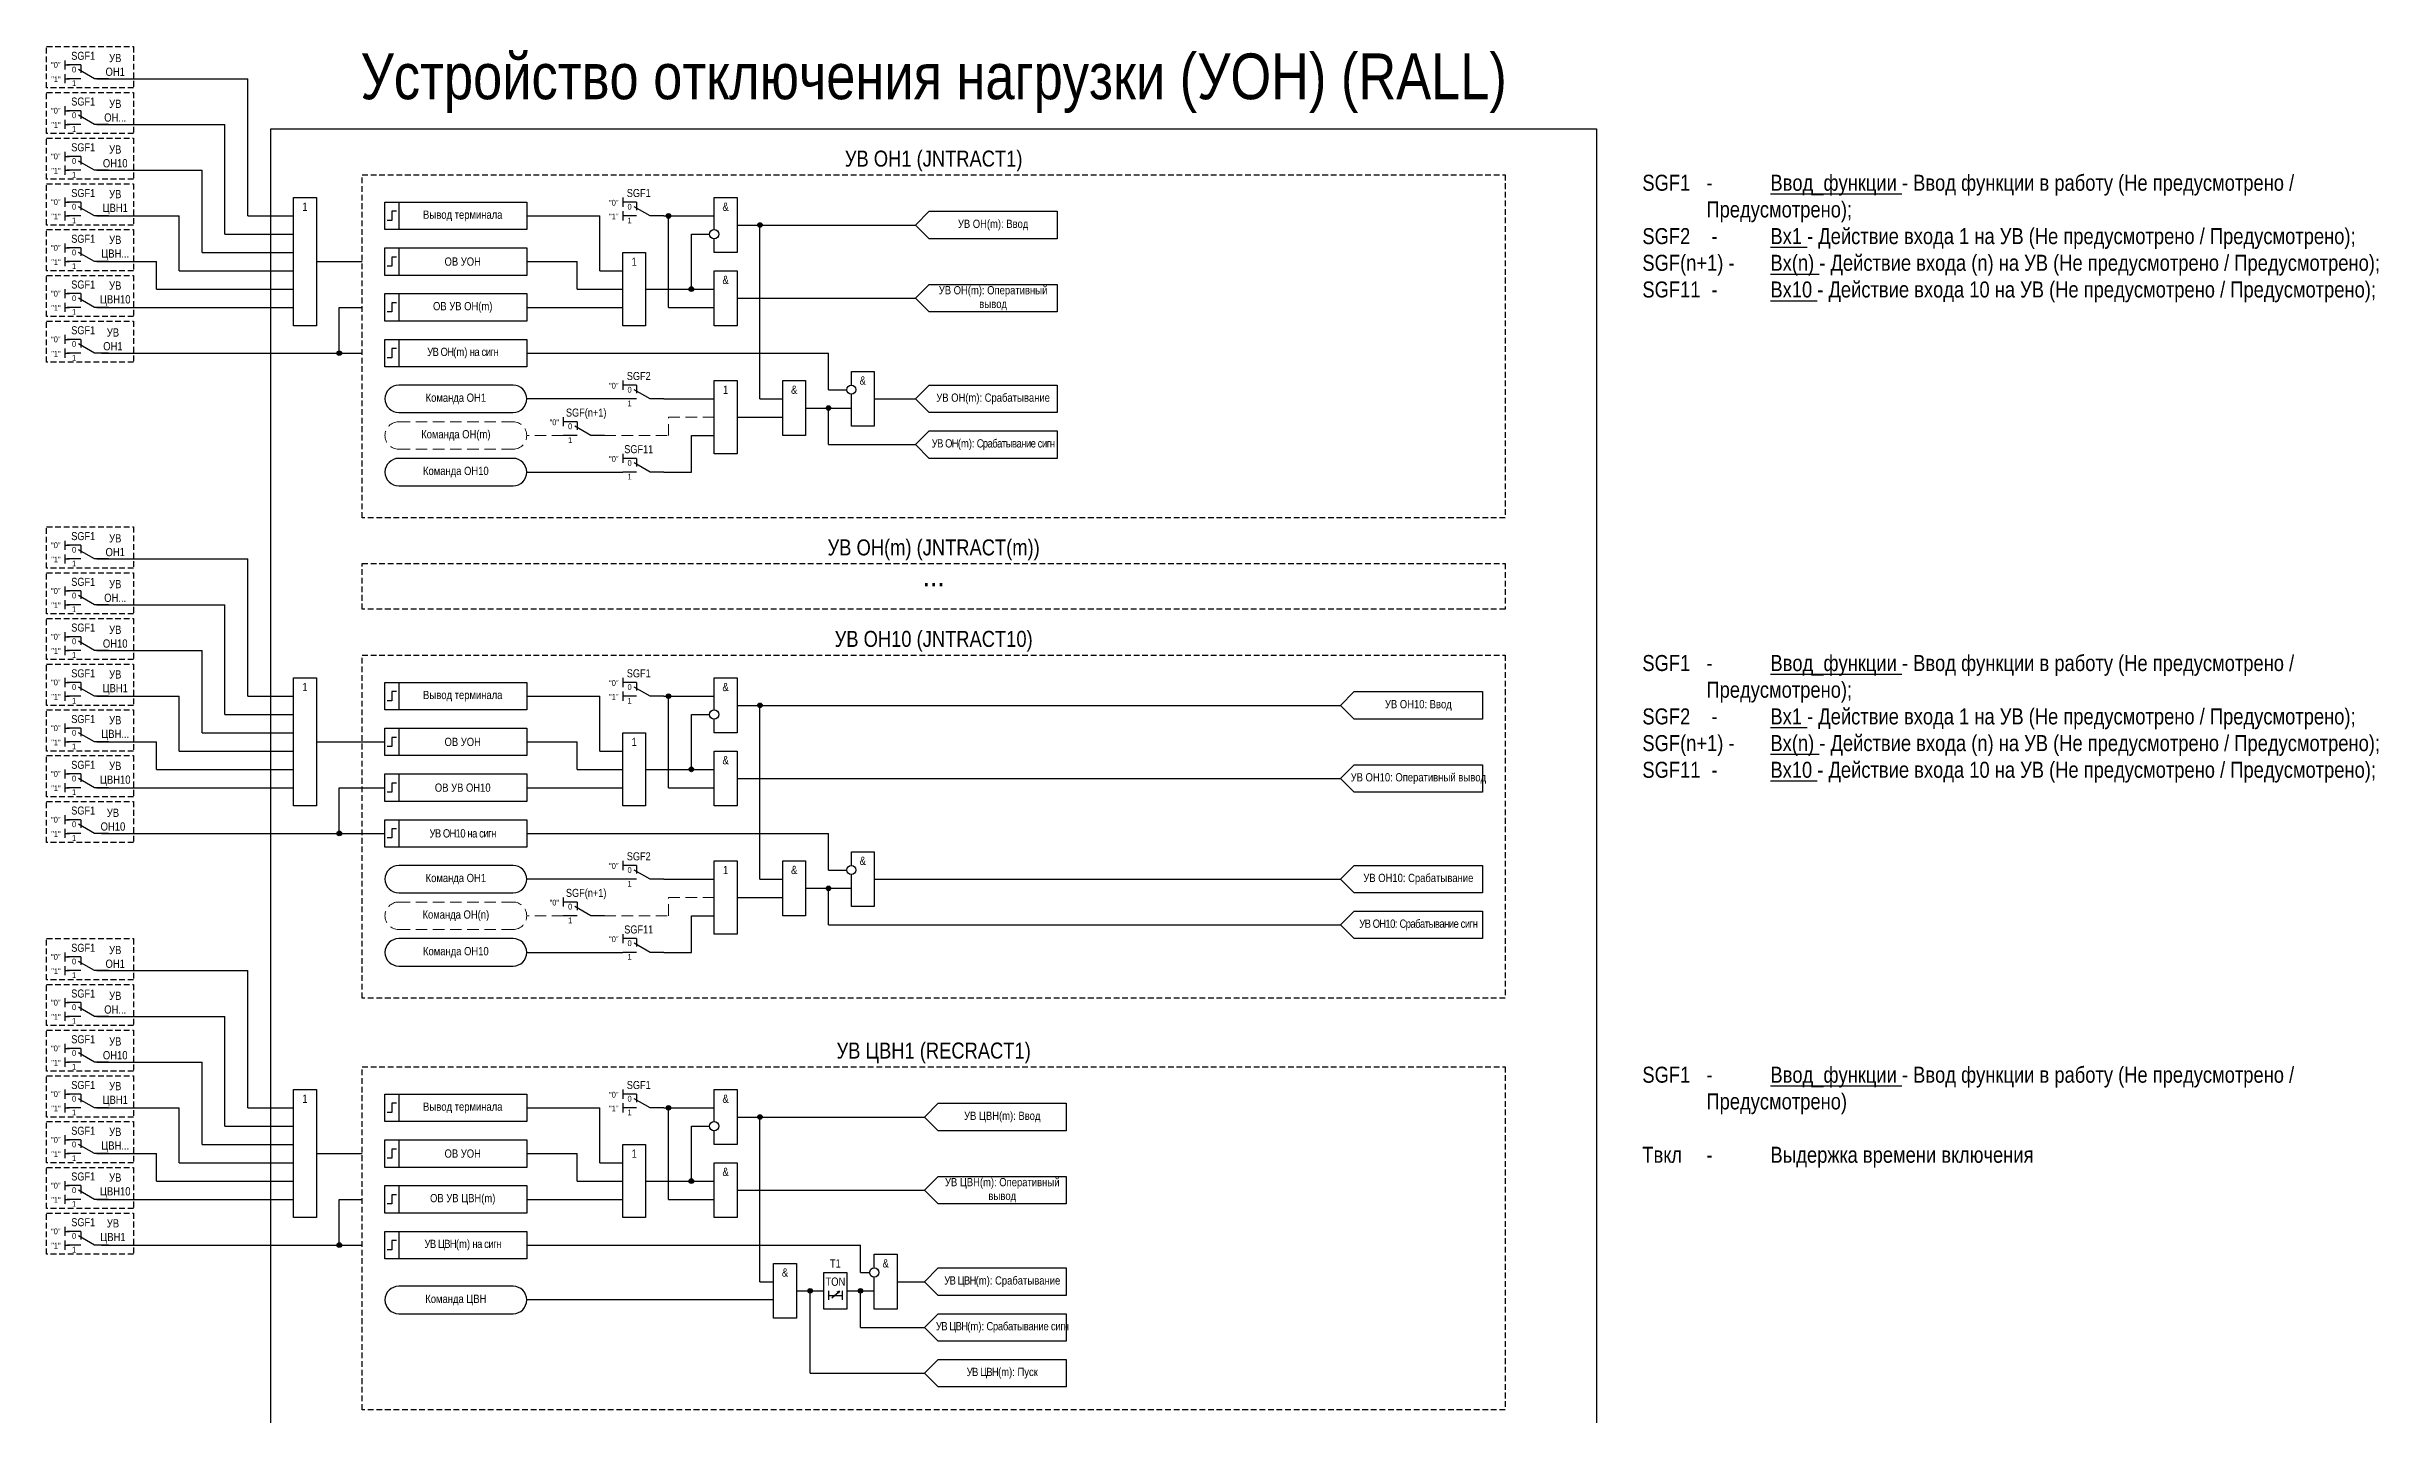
# Model space of a CAD drawing. Header units: millimetres. Extents: x -49 to 461, y 0 to 568.
# Drawn here: x -49 to 461, y 269 to 568 of the extents above; entities that cross this region are included whole.
import ezdxf
from ezdxf.enums import TextEntityAlignment as Align

# ---------------------------------------------------------------- set-up
doc = ezdxf.new("R2010")
doc.units = ezdxf.units.MM
doc.linetypes.add('штриховая2', pattern=[0.375, 0.25, -0.125])
doc.layers.add('Основная', color=7, linetype='Continuous')
doc.layers.add('Штриховая', color=7, linetype='штриховая2', lineweight=20)
doc.styles.add('2.5_Gost_RD', font='ARIALN.TTF', dxfattribs={"height": 2.5})
doc.styles.add('3.5_Gost_RD', font='ARIALN.TTF', dxfattribs={"height": 3.5})
doc.styles.add('Вывод', font='ARIALN.TTF', dxfattribs={"height": 2.5})
doc.styles.add('Компонент', font='ARIALN.TTF', dxfattribs={"height": 3.5})

# ---------------------------------------------------------------- blocks, each defined once
blk = doc.blocks.new('*U28')
at = {"layer": 'Основная', "color": 0}
blk.add_line((0, 0), (7, 4), dxfattribs=at)
at = {"layer": 'Основная', "ltscale": 0.35}
blk.add_line((6, 6), (6, 2.5), dxfattribs=at)
blk = doc.blocks.new('*U38')
at = {"layer": 'Основная', "color": 0}
for p, q in [((-3, 6), (-9, 6)), ((-3, 0), (-9, 0)), ((9, 0), (3, 0))]:
    blk.add_line(p, q, dxfattribs=at)
at = {"layer": 'Основная', "ltscale": 0.25, "xscale": -1}
blk.add_blockref('*U28', (3, 0), dxfattribs=at)
at = {"layer": 'Основная'}
for tag, height, style, p in [('ОУ', 3.5, 'Компонент', (-2, 10)), ('В1', 2.5, 'Вывод', (-13, 6)), ('В2', 2.5, 'Вывод', (-6, 4)), ('В3', 2.5, 'Вывод', (-6, -2))]:
    blk.add_attdef(tag, text='', height=height, dxfattribs=dict(at, style=style)).set_placement(p, align=Align.MIDDLE_CENTER)
blk = doc.blocks.new('Точка')
at = {"ltscale": 100}
h = blk.add_hatch(color=256, dxfattribs=at)
h.dxf.hatch_style = 1
edge = h.paths.add_edge_path()
edge.add_arc((0, 0), 0.5, 0, 360)
blk.add_circle((0, 0), 0.5, dxfattribs=at)
blk = doc.blocks.new('*U39')
at = {"layer": 'Основная', "color": 0}
for p, q in [((-3, 6), (-9, 6)), ((-3, 0), (-9, 0)), ((9, 0), (3, 0))]:
    blk.add_line(p, q, dxfattribs=at)
at = {"layer": 'Основная', "ltscale": 0.25, "xscale": -1}
blk.add_blockref('*U28', (3, 0), dxfattribs=at)
at = {"layer": 'Основная'}
for tag, height, style, p in [('ОУ', 3.5, 'Компонент', (1, 10)), ('В1', 2.5, 'Вывод', (-13, 6)), ('В2', 2.5, 'Вывод', (-6, 4)), ('В3', 2.5, 'Вывод', (-6, -2))]:
    blk.add_attdef(tag, text='', height=height, dxfattribs=dict(at, style=style)).set_placement(p, align=Align.MIDDLE_CENTER)
blk = doc.blocks.new('*U29')
at = {"layer": 'Основная', "color": 0}
for p, q in [((-3, 6), (-9, 6)), ((-3, 0), (-9, 0)), ((9, 0), (3, 0))]:
    blk.add_line(p, q, dxfattribs=at)
at = {"layer": 'Основная', "ltscale": 0.25, "xscale": -1}
blk.add_blockref('*U28', (3, 0), dxfattribs=at)
at = {"layer": 'Основная'}
for tag, height, style, p in [('ОУ', 3.5, 'Компонент', (-2, 10)), ('В1', 2.5, 'Вывод', (-14, 6)), ('В2', 2.5, 'Вывод', (-6, 4)), ('В3', 2.5, 'Вывод', (-6, -2))]:
    blk.add_attdef(tag, text='', height=height, dxfattribs=dict(at, style=style)).set_placement(p, align=Align.MIDDLE_CENTER)

msp = doc.modelspace()

# ---------------------------------------------------------------- linework, layer by layer
at = {"color": 6, "ltscale": 100}
for p, q in [((-45, 565), (-45, 563)), ((-45, 564), (-44, 564)), ((-45, 562), (-45, 560)), ((-45, 561), (-44, 561)), ((-5, 531), (-5, 561)), ((-45, 555), (-45, 553)), ((-45, 554), (-44, 554)), ((-45, 552), (-45, 550)), ((-45, 551), (-44, 551)), ((-10, 527), (-10, 551)), ((-45, 545), (-45, 543)), ((-45, 544), (-44, 544)), ((-45, 542), (-45, 540)), ((-45, 541), (-44, 541)), ((-15, 523), (-15, 541)), ((-45, 535), (-45, 533)), ((-45, 534), (-44, 534)), ((-45, 532), (-45, 530)), ((-45, 531), (-44, 531)), ((-20, 519), (-20, 531)), ((-45, 525), (-45, 523)), ((-45, 524), (-44, 524)), ((-45, 522), (-45, 520)), ((-45, 521), (-44, 521)), ((-25, 515), (-25, 521)), ((-45, 515), (-45, 513)), ((-45, 514), (-44, 514)), ((-45, 512), (-45, 510)), ((-45, 511), (-44, 511)), ((15, 511), (15, 511)), ((15, 501), (15, 511)), ((-45, 505), (-45, 503)), ((-45, 504), (-44, 504)), ((-45, 502), (-45, 500)), ((-45, 501), (-44, 501)), ((-45, 460), (-45, 458)), ((-45, 459), (-44, 459)), ((-45, 457), (-45, 455)), ((-45, 456), (-44, 456)), ((-5, 426), (-5, 456)), ((-45, 450), (-45, 448)), ((-45, 449), (-44, 449)), ((-45, 447), (-45, 445)), ((-45, 446), (-44, 446)), ((-10, 422), (-10, 446)), ((-45, 440), (-45, 438)), ((-45, 439), (-44, 439)), ((-45, 437), (-45, 435)), ((-45, 436), (-44, 436)), ((-15, 418), (-15, 436)), ((-45, 430), (-45, 428)), ((-45, 429), (-44, 429)), ((-45, 427), (-45, 425)), ((-45, 426), (-44, 426)), ((-20, 414), (-20, 426)), ((-45, 420), (-45, 418)), ((-45, 419), (-44, 419)), ((-45, 417), (-45, 415)), ((-45, 416), (-44, 416)), ((-25, 410), (-25, 416)), ((-45, 410), (-45, 408)), ((-45, 409), (-44, 409)), ((-45, 407), (-45, 405)), ((-45, 406), (-44, 406)), ((15, 406), (15, 406)), ((15, 396), (15, 406)), ((-45, 400), (-45, 398)), ((-45, 399), (-44, 399)), ((-45, 397), (-45, 395)), ((-45, 396), (-44, 396)), ((-45, 370), (-45, 368)), ((-45, 369), (-44, 369)), ((-45, 367), (-45, 365)), ((-45, 366), (-44, 366)), ((-5, 336), (-5, 366)), ((-45, 360), (-45, 358)), ((-45, 359), (-44, 359)), ((-45, 357), (-45, 355)), ((-45, 356), (-44, 356)), ((-10, 332), (-10, 356)), ((-45, 350), (-45, 348)), ((-45, 349), (-44, 349)), ((-45, 347), (-45, 345)), ((-45, 346), (-44, 346)), ((-15, 328), (-15, 346)), ((-45, 340), (-45, 338)), ((-45, 339), (-44, 339)), ((-45, 337), (-45, 335)), ((-45, 336), (-44, 336)), ((-20, 324), (-20, 336)), ((-45, 330), (-45, 328)), ((-45, 329), (-44, 329)), ((-45, 327), (-45, 325)), ((-45, 326), (-44, 326)), ((-25, 320), (-25, 326)), ((-45, 320), (-45, 318)), ((-45, 319), (-44, 319)), ((-45, 317), (-45, 315)), ((-45, 316), (-44, 316)), ((15, 316), (15, 316)), ((15, 306), (15, 316)), ((-45, 310), (-45, 308)), ((-45, 309), (-44, 309)), ((-45, 307), (-45, 305)), ((-45, 306), (-44, 306))]:
    msp.add_line(p, q, dxfattribs=at)
at = {"ltscale": 100}
for p, q in [((77, 491), (56, 491)), ((92, 475), (92, 483)), ((86, 475), (92, 475)), ((77, 386), (56, 386)), ((92, 370), (92, 378)), ((86, 370), (92, 370)), ((122.7, 294.46), (124.37, 295.95)), ((124.37, 295.95), (123.85, 295.73)), ((124.37, 295.95), (124.11, 295.48)), ((110, 294), (56, 294))]:
    msp.add_line(p, q, dxfattribs=at)
at = {"color": 6, "linetype": 'штриховая2', "ltscale": 5}
for points in [[(-49, 568), (-30, 568), (-30, 559), (-49, 559)], [(-49, 558), (-30, 558), (-30, 549), (-49, 549)], [(-49, 548), (-30, 548), (-30, 539), (-49, 539)], [(-49, 538), (-30, 538), (-30, 529), (-49, 529)], [(-49, 528), (-30, 528), (-30, 519), (-49, 519)], [(-49, 518), (-30, 518), (-30, 509), (-49, 509)], [(-49, 508), (-30, 508), (-30, 499), (-49, 499)], [(-49, 463), (-30, 463), (-30, 454), (-49, 454)], [(-49, 453), (-30, 453), (-30, 444), (-49, 444)], [(-49, 443), (-30, 443), (-30, 434), (-49, 434)], [(-49, 433), (-30, 433), (-30, 424), (-49, 424)], [(-49, 423), (-30, 423), (-30, 414), (-49, 414)], [(-49, 413), (-30, 413), (-30, 404), (-49, 404)], [(-49, 403), (-30, 403), (-30, 394), (-49, 394)], [(-49, 373), (-30, 373), (-30, 364), (-49, 364)], [(-49, 363), (-30, 363), (-30, 354), (-49, 354)], [(-49, 353), (-30, 353), (-30, 344), (-49, 344)], [(-49, 343), (-30, 343), (-30, 334), (-49, 334)], [(-49, 333), (-30, 333), (-30, 324), (-49, 324)], [(-49, 323), (-30, 323), (-30, 314), (-49, 314)], [(-49, 313), (-30, 313), (-30, 304), (-49, 304)]]:
    msp.add_lwpolyline(points, close=True, dxfattribs=at)
at = {"color": 6, "ltscale": 100}
for points in [[(-38, 561), (-5, 561), (-5, 561), (-5, 561)], [(-38, 551), (-10, 551), (-10, 551), (-10, 551)], [(-38, 541), (-15, 541)], [(-35, 541), (-15, 541)], [(-38, 531), (-20, 531), (-20, 531), (-20, 531)], [(-5, 531), (5, 531)], [(-5, 531), (-5, 531), (-5, 531), (5, 531)], [(-10, 527), (-5, 527), (-5, 527), (5, 527)], [(-38, 521), (-25, 521), (-25, 521), (-25, 521)], [(-15, 523), (5, 523)], [(-15, 523), (-15, 523), (-15, 523), (5, 523)], [(10, 521), (15, 521)], [(15, 521), (20, 521)], [(-20, 519), (5, 519)], [(-20, 519), (-20, 519), (-20, 519), (5, 519)], [(-38, 511), (5, 511)], [(-35, 511), (5, 511)], [(-25, 515), (5, 515)], [(-25, 515), (-25, 515), (-25, 515), (5, 515)], [(15, 511), (20, 511)], [(15, 511), (15, 511), (15, 511), (20, 511)], [(-37, 501), (20, 501)], [(-38, 456), (-5, 456), (-5, 456), (-5, 456)], [(-38, 446), (-10, 446), (-10, 446), (-10, 446)], [(-38, 436), (-15, 436)], [(-35, 436), (-15, 436)], [(-38, 426), (-20, 426), (-20, 426), (-20, 426)], [(-5, 426), (5, 426)], [(-5, 426), (-5, 426), (-5, 426), (5, 426)], [(-10, 422), (-5, 422), (-5, 422), (5, 422)], [(-38, 416), (-25, 416), (-25, 416), (-25, 416)], [(-20, 414), (5, 414)], [(-20, 414), (-20, 414), (-20, 414), (5, 414)], [(-15, 418), (5, 418)], [(-15, 418), (-15, 418), (-15, 418), (5, 418)], [(10, 416), (15, 416)], [(15, 416), (25, 416)], [(-25, 410), (5, 410)], [(-25, 410), (-25, 410), (-25, 410), (5, 410)], [(-38, 406), (5, 406)], [(-35, 406), (5, 406)], [(15, 406), (25, 406)], [(15, 406), (15, 406), (15, 406), (25, 406)], [(-37, 396), (25, 396)], [(-38, 366), (-5, 366), (-5, 366), (-5, 366)], [(-38, 356), (-10, 356), (-10, 356), (-10, 356)], [(-38, 346), (-15, 346)], [(-35, 346), (-15, 346)], [(-38, 336), (-20, 336), (-20, 336), (-20, 336)], [(-10, 332), (-5, 332), (-5, 332), (5, 332)], [(-5, 336), (5, 336)], [(-5, 336), (-5, 336), (-5, 336), (5, 336)], [(-15, 328), (5, 328)], [(-15, 328), (-15, 328), (-15, 328), (5, 328)], [(-38, 326), (-25, 326), (-25, 326), (-25, 326)], [(-20, 324), (5, 324)], [(-20, 324), (-20, 324), (-20, 324), (5, 324)], [(10, 326), (15, 326)], [(15, 326), (20, 326)], [(-25, 320), (5, 320)], [(-25, 320), (-25, 320), (-25, 320), (5, 320)], [(-38, 316), (5, 316)], [(-35, 316), (5, 316)], [(15, 316), (20, 316)], [(15, 316), (15, 316), (15, 316), (20, 316)], [(-37, 306), (20, 306)]]:
    msp.add_lwpolyline(points, dxfattribs=at)
at = {"color": 3, "ltscale": 100}
msp.add_lwpolyline([(0, 550), (290, 550), (290, 0), (0, 0)], close=True, dxfattribs=at)
at = {"linetype": 'штриховая2', "ltscale": 5}
for points in [[(20, 540), (270, 540), (270, 465), (20, 465)], [(20, 455), (270, 455), (270, 445), (20, 445)], [(20, 435), (270, 435), (270, 360), (20, 360)], [(20, 345), (270, 345), (270, 270), (20, 270)]]:
    msp.add_lwpolyline(points, close=True, dxfattribs=at)
at = {"color": 6, "ltscale": 100}
for points in [[(5, 535), (10, 535), (10, 507), (5, 507)], [(5, 430), (10, 430), (10, 402), (5, 402)], [(5, 340), (10, 340), (10, 312), (5, 312)]]:
    msp.add_lwpolyline(points, close=True, dxfattribs=at)
at = {"ltscale": 100}
for points in [[(28, 488), (53, 488, 1), (53, 494), (28, 494, 1)], [(28, 472), (53, 472, 1), (53, 478), (28, 478, 1)], [(28, 383), (53, 383, 1), (53, 389), (28, 389, 1)], [(28, 367), (53, 367, 1), (53, 373), (28, 373, 1)]]:
    msp.add_lwpolyline(points, format="xyb", close=True, dxfattribs=at)
msp.add_lwpolyline([(121, 300), (126, 300), (126, 292), (121, 292)], close=True, dxfattribs=at)
for points in [[(122, 296), (122, 294)], [(125, 296), (125, 294)], [(122, 295), (125, 295)]]:
    msp.add_lwpolyline(points, dxfattribs=at)
at = {"layer": 'Основная', "ltscale": 100}
for p, q in [((72, 519), (72, 531)), ((77, 535), (77, 533)), ((77, 532), (77, 530)), ((87, 511), (87, 531)), ((107, 491), (107, 529)), ((67, 515), (67, 521)), ((122, 493), (122, 501)), ((77, 495), (77, 493)), ((86, 491), (97, 491)), ((64, 487), (64, 485)), ((122, 481), (122, 489)), ((56, 475), (77, 475)), ((77, 479), (77, 477)), ((77, 430), (77, 428)), ((72, 414), (72, 426)), ((77, 427), (77, 425)), ((87, 406), (87, 426)), ((107, 386), (107, 424)), ((67, 410), (67, 416)), ((122, 388), (122, 396)), ((77, 390), (77, 388)), ((86, 386), (97, 386)), ((122, 376), (122, 384)), ((64, 382), (64, 380)), ((77, 374), (77, 372)), ((56, 370), (77, 370)), ((77, 340), (77, 338)), ((77, 337), (77, 335)), ((72, 324), (72, 336)), ((87, 316), (87, 336)), ((107, 298), (107, 334)), ((67, 320), (67, 326)), ((129, 300), (129, 306)), ((118, 278), (118, 296)), ((129, 288), (129, 296))]:
    msp.add_line(p, q, dxfattribs=at)
for points in [[(25, 534), (28, 534), (28, 528), (25, 528)], [(25, 534), (56, 534), (56, 528), (25, 528)], [(25, 524), (28, 524), (28, 518), (25, 518)], [(77, 523), (82, 523), (82, 507), (77, 507)], [(97, 519), (102, 519), (102, 507), (97, 507)], [(25, 514), (28, 514), (28, 508), (25, 508)], [(25, 504), (28, 504), (28, 498), (25, 498)], [(97, 495), (102, 495), (102, 479), (97, 479)], [(25, 429), (28, 429), (28, 423), (25, 423)], [(25, 419), (28, 419), (28, 413), (25, 413)], [(77, 418), (82, 418), (82, 402), (77, 402)], [(97, 414), (102, 414), (102, 402), (97, 402)], [(25, 409), (28, 409), (28, 403), (25, 403)], [(25, 399), (28, 399), (28, 393), (25, 393)], [(97, 390), (102, 390), (102, 374), (97, 374)], [(25, 339), (28, 339), (28, 333), (25, 333)], [(25, 329), (28, 329), (28, 323), (25, 323)], [(77, 328), (82, 328), (82, 312), (77, 312)], [(97, 324), (102, 324), (102, 312), (97, 312)], [(25, 319), (28, 319), (28, 313), (25, 313)], [(25, 309), (28, 309), (28, 303), (25, 303)]]:
    msp.add_lwpolyline(points, close=True, dxfattribs=at)
at = {"layer": 'Основная', "lineweight": 30, "ltscale": 100}
for points in [[(27.5, 532), (26.5, 532), (26.5, 530), (25.5, 530)], [(27.5, 522), (26.5, 522), (26.5, 520), (25.5, 520)], [(27.5, 512), (26.5, 512), (26.5, 510), (25.5, 510)], [(27.5, 502), (26.5, 502), (26.5, 500), (25.5, 500)], [(27.5, 427), (26.5, 427), (26.5, 425), (25.5, 425)], [(27.5, 417), (26.5, 417), (26.5, 415), (25.5, 415)], [(27.5, 407), (26.5, 407), (26.5, 405), (25.5, 405)], [(27.5, 397), (26.5, 397), (26.5, 395), (25.5, 395)], [(27.5, 337), (26.5, 337), (26.5, 335), (25.5, 335)], [(27.5, 327), (26.5, 327), (26.5, 325), (25.5, 325)], [(27.5, 317), (26.5, 317), (26.5, 315), (25.5, 315)], [(27.5, 307), (26.5, 307), (26.5, 305), (25.5, 305)]]:
    msp.add_lwpolyline(points, dxfattribs=at)
at = {"layer": 'Основная', "ltscale": 100}
for points in [[(56, 531), (72, 531)], [(86, 531), (97, 531)], [(97, 528), (97, 535), (102, 535), (102, 523), (97, 523), (97, 526)], [(82, 515), (92, 515), (92, 527), (96, 527)], [(102, 529), (141, 529)], [(56, 521), (67, 521)], [(72, 519), (77, 519)], [(56, 511), (77, 511)], [(67, 515), (77, 515)], [(82, 515), (97, 515)], [(82, 515), (87, 515)], [(82, 515), (87, 515), (87, 515), (87, 515)], [(87, 511), (97, 511)], [(102, 513), (102, 513), (102, 513), (141, 513)], [(56, 501), (122, 501)], [(112, 484), (112, 495), (117, 495), (117, 483), (112, 483), (112, 484)], [(127, 494), (127, 497), (132, 497), (132, 485), (127, 485), (127, 492)], [(86, 491), (97, 491)], [(107, 491), (112, 491)], [(122, 493), (126, 493)], [(132, 491), (141, 491)], [(102, 487), (102, 487), (102, 487), (107, 487)], [(107, 487), (112, 487)], [(117, 489), (127, 489)], [(92, 483), (97, 483)], [(122, 481), (141, 481)], [(56, 475), (77, 475)], [(97, 423), (97, 430), (102, 430), (102, 418), (97, 418), (97, 421)], [(56, 426), (72, 426)], [(86, 426), (97, 426)], [(102, 424), (234, 424)], [(82, 410), (92, 410), (92, 422), (96, 422)], [(56, 416), (67, 416)], [(72, 414), (77, 414)], [(67, 410), (77, 410)], [(82, 410), (97, 410)], [(82, 410), (87, 410)], [(82, 410), (87, 410), (87, 410), (87, 410)], [(102, 408), (102, 408), (102, 408), (234, 408)], [(56, 406), (77, 406)], [(87, 406), (97, 406)], [(56, 396), (122, 396)], [(112, 379), (112, 390), (117, 390), (117, 378), (112, 378), (112, 379)], [(122, 388), (126, 388)], [(127, 389), (127, 392), (132, 392), (132, 380), (127, 380), (127, 387)], [(86, 386), (97, 386)], [(107, 386), (112, 386)], [(117, 384), (127, 384)], [(132, 386), (234, 386)], [(92, 378), (97, 378)], [(102, 382), (102, 382), (102, 382), (107, 382)], [(107, 382), (112, 382)], [(122, 376), (234, 376)], [(56, 370), (77, 370)], [(97, 333), (97, 340), (102, 340), (102, 328), (97, 328), (97, 331)], [(56, 336), (72, 336)], [(82, 320), (92, 320), (92, 332), (96, 332)], [(86, 336), (97, 336)], [(102, 334), (143, 334)], [(56, 326), (67, 326)], [(72, 324), (77, 324)], [(67, 320), (77, 320)], [(82, 320), (97, 320)], [(82, 320), (87, 320)], [(82, 320), (87, 320), (87, 320), (87, 320)], [(102, 318), (102, 318), (102, 318), (143, 318)], [(56, 316), (77, 316)], [(87, 316), (97, 316)], [(56, 306), (129, 306)], [(110, 291), (110, 302), (115, 302), (115, 290), (110, 290), (110, 291)], [(132, 301), (132, 304), (137, 304), (137, 292), (132, 292), (132, 299)], [(107, 298), (110, 298)], [(115, 296), (121, 296)], [(115, 296), (121, 296), (121, 296), (121, 296)], [(126, 296), (132, 296)], [(129, 300), (131, 300)], [(137, 298), (143, 298)], [(129, 288), (143, 288)], [(118, 278), (143, 278)]]:
    msp.add_lwpolyline(points, dxfattribs=at)
at = {"layer": 'Основная', "color": 0, "ltscale": 100}
for points in [[(172, 532), (172, 526), (144, 526), (141, 529), (144, 532)], [(25, 524), (56, 524), (56, 518), (25, 518)], [(172, 516), (172, 510), (144, 510), (141, 513), (144, 516)], [(25, 514), (56, 514), (56, 508), (25, 508)], [(25, 504), (56, 504), (56, 498), (25, 498)], [(172, 494), (172, 488), (144, 488), (141, 491), (144, 494)], [(172, 484), (172, 478), (144, 478), (141, 481), (144, 484)], [(25, 429), (56, 429), (56, 423), (25, 423)], [(265, 427), (265, 421), (237, 421), (234, 424), (237, 427)], [(25, 419), (56, 419), (56, 413), (25, 413)], [(25, 409), (56, 409), (56, 403), (25, 403)], [(265, 411), (265, 405), (237, 405), (234, 408), (237, 411)], [(25, 399), (56, 399), (56, 393), (25, 393)], [(265, 389), (265, 383), (237, 383), (234, 386), (237, 389)], [(265, 379), (265, 373), (237, 373), (234, 376), (237, 379)], [(25, 339), (56, 339), (56, 333), (25, 333)], [(174, 337), (174, 331), (146, 331), (143, 334), (146, 337)], [(25, 329), (56, 329), (56, 323), (25, 323)], [(25, 319), (56, 319), (56, 313), (25, 313)], [(174, 321), (174, 315), (146, 315), (143, 318), (146, 321)], [(25, 309), (56, 309), (56, 303), (25, 303)], [(174, 301), (174, 295), (146, 295), (143, 298), (146, 301)], [(174, 291), (174, 285), (146, 285), (143, 288), (146, 291)], [(174, 281), (174, 275), (146, 275), (143, 278), (146, 281)]]:
    msp.add_lwpolyline(points, close=True, dxfattribs=at)
msp.add_lwpolyline([(28, 291), (53, 291, 1), (53, 297), (28, 297, 1)], format="xyb", close=True, dxfattribs=at)
at = {"layer": 'Основная'}
for centre in [(97, 527), (127, 493), (97, 422), (127, 388), (97, 332), (132, 300)]:
    msp.add_circle(centre, 1, dxfattribs=at)
at = {"layer": 'Штриховая', "ltscale": 10}
for p, q in [((87, 483), (87, 487)), ((64, 483), (56, 483)), ((73, 483), (87, 483)), ((64, 378), (56, 378)), ((73, 378), (87, 378)), ((87, 378), (87, 382))]:
    msp.add_line(p, q, dxfattribs=at)
for points in [[(28, 480), (53, 480, 1), (53, 486), (28, 486, 1)], [(28, 375), (53, 375, 1), (53, 381), (28, 381, 1)]]:
    msp.add_lwpolyline(points, format="xyb", close=True, dxfattribs=at)
for points in [[(87, 487), (97, 487)], [(87, 382), (97, 382)]]:
    msp.add_lwpolyline(points, dxfattribs=at)

# ---------------------------------------------------------------- block references
at = {"layer": 'Основная', "color": 6, "ltscale": 0.25, "xscale": 0.5, "yscale": 0.5, "zscale": 0.5}
for p in [(-40, 561), (-40, 551), (-40, 541), (-40, 531), (-40, 521), (-40, 511), (-40, 501), (-40, 456), (-40, 446), (-40, 436), (-40, 426), (-40, 416), (-40, 406), (-40, 396), (-40, 366), (-40, 356), (-40, 346), (-40, 336), (-40, 326), (-40, 316), (-40, 306)]:
    msp.add_blockref('*U29', p, dxfattribs=at).add_auto_attribs({'ОУ': 'SGF1', 'В1': '"0"', 'В2': '0', 'В3': '1'})
at = {"layer": 'Основная', "ltscale": 0.25}
ref = msp.add_blockref('*U38', (81.5, 531), dxfattribs=dict(at, xscale=0.5, yscale=0.5, zscale=0.5))
ref.add_attrib('ОУ', 'SGF1', dxfattribs={"height": 1.75, "style": 'Компонент'}).set_placement((80.5, 536), align=Align.MIDDLE_CENTER)
ref.add_attrib('В2', '0', dxfattribs={"height": 1.25, "style": 'Вывод'}).set_placement((78.5, 533), align=Align.MIDDLE_CENTER)
ref.add_attrib('В3', '1', dxfattribs={"height": 1.25, "style": 'Вывод'}).set_placement((78.5, 530), align=Align.MIDDLE_CENTER)
at = {"layer": 'Основная', "ltscale": 100}
for p in [(87, 531), (107, 529), (92, 515), (122, 489), (87, 426), (107, 424), (92, 410), (122, 384), (87, 336), (107, 334), (92, 320), (118, 296), (129, 296)]:
    msp.add_blockref('Точка', p, dxfattribs=at)
at = {"layer": 'Основная', "color": 6, "ltscale": 100}
for p in [(15, 501), (15, 396), (15, 306)]:
    msp.add_blockref('Точка', p, dxfattribs=at)
at = {"layer": 'Основная', "ltscale": 0.25}
ref = msp.add_blockref('*U38', (81.5, 491), dxfattribs=dict(at, xscale=0.5, yscale=0.5, zscale=0.5))
ref.add_attrib('ОУ', 'SGF2', dxfattribs={"height": 1.75, "style": 'Компонент'}).set_placement((80.5, 496), align=Align.MIDDLE_CENTER)
ref.add_attrib('В2', '0', dxfattribs={"height": 1.25, "style": 'Вывод'}).set_placement((78.5, 493), align=Align.MIDDLE_CENTER)
ref.add_attrib('В3', '1', dxfattribs={"height": 1.25, "style": 'Вывод'}).set_placement((78.5, 490), align=Align.MIDDLE_CENTER)
ref = msp.add_blockref('*U39', (68.5, 483), dxfattribs=dict(at, xscale=0.5, yscale=0.5, zscale=0.5))
ref.add_attrib('ОУ', 'SGF(n+1)', dxfattribs={"height": 1.75, "style": 'Компонент'}).set_placement((69, 488), align=Align.MIDDLE_CENTER)
ref.add_attrib('В2', '0', dxfattribs={"height": 1.25, "style": 'Вывод'}).set_placement((65.5, 485), align=Align.MIDDLE_CENTER)
ref.add_attrib('В3', '1', dxfattribs={"height": 1.25, "style": 'Вывод'}).set_placement((65.5, 482), align=Align.MIDDLE_CENTER)
ref = msp.add_blockref('*U38', (81.5, 475), dxfattribs=dict(at, xscale=0.5, yscale=0.5, zscale=0.5))
ref.add_attrib('ОУ', 'SGF11', dxfattribs={"height": 1.75, "style": 'Компонент'}).set_placement((80.5, 480), align=Align.MIDDLE_CENTER)
ref.add_attrib('В2', '0', dxfattribs={"height": 1.25, "style": 'Вывод'}).set_placement((78.5, 477), align=Align.MIDDLE_CENTER)
ref.add_attrib('В3', '1', dxfattribs={"height": 1.25, "style": 'Вывод'}).set_placement((78.5, 474), align=Align.MIDDLE_CENTER)
ref = msp.add_blockref('*U38', (81.5, 426), dxfattribs=dict(at, xscale=0.5, yscale=0.5, zscale=0.5))
ref.add_attrib('ОУ', 'SGF1', dxfattribs={"height": 1.75, "style": 'Компонент'}).set_placement((80.5, 431), align=Align.MIDDLE_CENTER)
ref.add_attrib('В2', '0', dxfattribs={"height": 1.25, "style": 'Вывод'}).set_placement((78.5, 428), align=Align.MIDDLE_CENTER)
ref.add_attrib('В3', '1', dxfattribs={"height": 1.25, "style": 'Вывод'}).set_placement((78.5, 425), align=Align.MIDDLE_CENTER)
ref = msp.add_blockref('*U38', (81.5, 386), dxfattribs=dict(at, xscale=0.5, yscale=0.5, zscale=0.5))
ref.add_attrib('ОУ', 'SGF2', dxfattribs={"height": 1.75, "style": 'Компонент'}).set_placement((80.5, 391), align=Align.MIDDLE_CENTER)
ref.add_attrib('В2', '0', dxfattribs={"height": 1.25, "style": 'Вывод'}).set_placement((78.5, 388), align=Align.MIDDLE_CENTER)
ref.add_attrib('В3', '1', dxfattribs={"height": 1.25, "style": 'Вывод'}).set_placement((78.5, 385), align=Align.MIDDLE_CENTER)
ref = msp.add_blockref('*U39', (68.5, 378), dxfattribs=dict(at, xscale=0.5, yscale=0.5, zscale=0.5))
ref.add_attrib('ОУ', 'SGF(n+1)', dxfattribs={"height": 1.75, "style": 'Компонент'}).set_placement((69, 383), align=Align.MIDDLE_CENTER)
ref.add_attrib('В2', '0', dxfattribs={"height": 1.25, "style": 'Вывод'}).set_placement((65.5, 380), align=Align.MIDDLE_CENTER)
ref.add_attrib('В3', '1', dxfattribs={"height": 1.25, "style": 'Вывод'}).set_placement((65.5, 377), align=Align.MIDDLE_CENTER)
ref = msp.add_blockref('*U38', (81.5, 370), dxfattribs=dict(at, xscale=0.5, yscale=0.5, zscale=0.5))
ref.add_attrib('ОУ', 'SGF11', dxfattribs={"height": 1.75, "style": 'Компонент'}).set_placement((80.5, 375), align=Align.MIDDLE_CENTER)
ref.add_attrib('В2', '0', dxfattribs={"height": 1.25, "style": 'Вывод'}).set_placement((78.5, 372), align=Align.MIDDLE_CENTER)
ref.add_attrib('В3', '1', dxfattribs={"height": 1.25, "style": 'Вывод'}).set_placement((78.5, 369), align=Align.MIDDLE_CENTER)
ref = msp.add_blockref('*U38', (81.5, 336), dxfattribs=dict(at, xscale=0.5, yscale=0.5, zscale=0.5))
ref.add_attrib('ОУ', 'SGF1', dxfattribs={"height": 1.75, "style": 'Компонент'}).set_placement((80.5, 341), align=Align.MIDDLE_CENTER)
ref.add_attrib('В2', '0', dxfattribs={"height": 1.25, "style": 'Вывод'}).set_placement((78.5, 338), align=Align.MIDDLE_CENTER)
ref.add_attrib('В3', '1', dxfattribs={"height": 1.25, "style": 'Вывод'}).set_placement((78.5, 335), align=Align.MIDDLE_CENTER)

# ---------------------------------------------------------------- texts
at = {"color": 30, "ltscale": 100}
for s, insert, char_height, width, attachment_point, style in [('УВ \\PОН1', (-34, 564), 1.8, 8, 5, '2.5_Gost_RD'), ('{\\C3;Устройство отключения нагрузки (УОН) (RALL)}', (145, 560), 10, 290, 5, '3.5_Gost_RD'), ('УВ \\PОН...', (-34, 554), 1.8, 8, 5, '2.5_Gost_RD'), ('УВ ОН10', (-34, 544), 1.8, 8, 5, '2.5_Gost_RD'), ('УВ ОН1 (JNTRACT1)', (145, 543), 3.5, 250, 5, '3.5_Gost_RD'), ('УВ ЦВН1', (-34, 534), 1.8, 8, 5, '2.5_Gost_RD'), ('SGF1^I-^I{\\LВвод_функции} - Ввод функции в работу (Не предусмотрено /^I^I^IПредусмотрено);\\PSGF2^I - ^I{\\LВх1} - Действие входа 1 на УВ (Не предусмотрено / Предусмотрено);\\PSGF(n+1) - ^I{\\LВх(n)} - Действие входа (n) на УВ (Не предусмотрено / Предусмотрено);\\PSGF11^I - ^I{\\LВх10} - Действие входа 10 на УВ (Не предусмотрено / Предусмотрено);\\P\\P\\P\\P ', (300, 540), 3.5, 165, 1, '3.5_Gost_RD'), ('УВ ЦВН...', (-34, 524), 1.8, 8, 5, '2.5_Gost_RD'), ('УВ ЦВН10', (-34, 514), 1.8, 8, 5, '2.5_Gost_RD'), ('УВ \\PОН1', (-34.5, 504), 1.8, 9, 5, '2.5_Gost_RD'), ('УВ \\PОН1', (-34, 459), 1.8, 8, 5, '2.5_Gost_RD'), ('УВ ОН(m) (JNTRACT(m))', (145, 458), 3.5, 250, 5, '3.5_Gost_RD'), ('УВ \\PОН...', (-34, 449), 1.8, 8, 5, '2.5_Gost_RD'), ('УВ ОН10', (-34, 439), 1.8, 8, 5, '2.5_Gost_RD'), ('УВ ОН10 (JNTRACT10)', (145, 438), 3.5, 250, 5, '3.5_Gost_RD'), ('SGF1^I-^I{\\LВвод_функции} - Ввод функции в работу (Не предусмотрено /^I^I^IПредусмотрено);\\PSGF2^I - ^I{\\LВх1} - Действие входа 1 на УВ (Не предусмотрено / Предусмотрено);\\PSGF(n+1) - ^I{\\LВх(n)} - Действие входа (n) на УВ (Не предусмотрено / Предусмотрено);\\PSGF11^I - ^I{\\LВх10} - Действие входа 10 на УВ (Не предусмотрено / Предусмотрено);\\P\\P\\P\\P ', (300, 435), 3.5, 165, 1, '3.5_Gost_RD'), ('УВ ЦВН1', (-34, 429), 1.8, 8, 5, '2.5_Gost_RD'), ('УВ ЦВН...', (-34, 419), 1.8, 8, 5, '2.5_Gost_RD'), ('УВ ЦВН10', (-34, 409), 1.8, 8, 5, '2.5_Gost_RD'), ('УВ \\PОН10', (-34.5, 399), 1.8, 9, 5, '2.5_Gost_RD'), ('УВ \\PОН1', (-34, 369), 1.8, 8, 5, '2.5_Gost_RD'), ('УВ \\PОН...', (-34, 359), 1.8, 8, 5, '2.5_Gost_RD'), ('УВ ОН10', (-34, 349), 1.8, 8, 5, '2.5_Gost_RD'), ('УВ ЦВН1 (RECRACT1)', (145, 348), 3.5, 250, 5, '3.5_Gost_RD'), ('SGF1^I-^I{\\LВвод_функции} - Ввод функции в работу (Не предусмотрено /^I^I^IПредусмотрено)\\P\\PTвкл^I-^IВыдержка времени включения', (300, 345), 3.5, 165, 1, '3.5_Gost_RD'), ('УВ ЦВН1', (-34, 339), 1.8, 8, 5, '2.5_Gost_RD'), ('УВ ЦВН...', (-34, 329), 1.8, 8, 5, '2.5_Gost_RD'), ('УВ ЦВН10', (-34, 319), 1.8, 8, 5, '2.5_Gost_RD'), ('УВ \\PЦВН1', (-34.5, 309), 1.8, 9, 5, '2.5_Gost_RD')]:
    msp.add_mtext(s, dxfattribs=dict(at, insert=insert, char_height=char_height, width=width, attachment_point=attachment_point, style=style))
at = {"color": 6, "ltscale": 100, "char_height": 1.25, "attachment_point": 1, "style": '3.5_Gost_RD'}
for insert in [(-48, 561.5), (-48, 551.5), (-48, 541.5), (-48, 531.5), (-48, 521.5), (-48, 511.5), (-48, 501.5), (-48, 456.5), (-48, 446.5), (-48, 436.5), (-48, 426.5), (-48, 416.5), (-48, 406.5), (-48, 396.5), (-48, 366.5), (-48, 356.5), (-48, 346.5), (-48, 336.5), (-48, 326.5), (-48, 316.5), (-48, 306.5)]:
    msp.add_mtext_dynamic_manual_height_columns('"1"', width=2, gutter_width=17.5, heights=[0], dxfattribs=dict(at, insert=insert))
at = {"color": 6, "ltscale": 100, "char_height": 1.8, "width": 5, "attachment_point": 5, "style": '2.5_Gost_RD'}
for insert in [(7.5, 533), (7.5, 428), (7.5, 338)]:
    msp.add_mtext('1', dxfattribs=dict(at, insert=insert))
at = {"ltscale": 100, "char_height": 1.8, "width": 5, "attachment_point": 5, "style": '2.5_Gost_RD'}
for s, insert in [('T1', (123.5, 302)), ('TON', (123.5, 298))]:
    msp.add_mtext(s, dxfattribs=dict(at, insert=insert))
at = {"layer": 'Основная', "color": 0, "ltscale": 100, "char_height": 1.8, "width": 28, "attachment_point": 5, "style": '2.5_Gost_RD'}
for s, insert in [('{\\C256;Вывод терминала}', (42, 531)), ('УВ ОН(m): Ввод', (158, 529)), ('{\\C256;ОВ УОН}', (42, 521)), ('{\\C256;УВ ОН(m): Оперативный вывод}', (158, 513)), ('{\\C256;ОВ УВ ОН(m)}', (42, 511)), ('{\\T0.9;УВ ОН}(m){\\T0.9; на сигн}', (42, 501)), ('Команда ОН1', (40.5, 491)), ('{\\C256;УВ ОН(m): Срабатывание}', (158, 491)), ('Команда ОН(m)', (40.5, 483)), ('{\\T0.9;\\C256;УВ ОН\\T1;(m)\\T0.9;: Срабатывание сигн}', (158, 481)), ('Команда ОН10', (40.5, 475)), ('{\\C256;Вывод терминала}', (42, 426)), ('УВ ОН10: Ввод', (251, 424)), ('{\\C256;ОВ УОН}', (42, 416)), ('{\\C256;УВ ОН10: Оперативный вывод}', (251, 408)), ('{\\C256;ОВ УВ ОН10}', (42, 406)), ('{\\T0.9;\\C256;УВ ОН10 на сигн}', (42, 396)), ('Команда ОН1', (40.5, 386)), ('{\\C256;УВ ОН10: Срабатывание}', (251, 386)), ('Команда ОН(n)', (40.5, 378)), ('{\\T0.9;\\C256;УВ ОН10: Срабатывание сигн}', (251, 376)), ('Команда ОН10', (40.5, 370)), ('{\\C256;Вывод терминала}', (42, 336)), ('УВ ЦВН(m): Ввод', (160, 334)), ('{\\C256;ОВ УОН}', (42, 326)), ('{\\C256;ОВ УВ ЦВН(m)}', (42, 316)), ('{\\C256;УВ ЦВН(m): Оперативный вывод}', (160, 318)), ('{\\T0.9;УВ ЦВН}(m){\\T0.9; на сигн}', (42, 306)), ('{\\T0.9;\\C256;УВ ЦВН\\T1;(m): Срабатывание}', (160, 298)), ('Команда ЦВН', (40.5, 294)), ('{\\T0.9;\\C256;УВ ЦВН\\T1;(m)\\T0.95;: Срабатывание сигн}', (160, 288)), ('{\\T0.9;\\C256;УВ ЦВН\\T1;(m): Пуск}', (160, 278))]:
    msp.add_mtext(s, dxfattribs=dict(at, insert=insert))
at = {"layer": 'Основная', "ltscale": 100, "char_height": 1.25, "attachment_point": 1, "style": '3.5_Gost_RD'}
for s, insert in [('"0"', (74, 534.5)), ('"1"', (74, 531.5)), ('"0"', (74, 494.5)), ('"0"', (61, 486.5)), ('"0"', (74, 478.5)), ('"0"', (74, 429.5)), ('"1"', (74, 426.5)), ('"0"', (74, 389.5)), ('"0"', (61, 381.5)), ('"0"', (74, 373.5)), ('"0"', (74, 339.5)), ('"1"', (74, 336.5))]:
    msp.add_mtext_dynamic_manual_height_columns(s, width=2, gutter_width=17.5, heights=[0], dxfattribs=dict(at, insert=insert))
at = {"layer": 'Основная', "ltscale": 100, "char_height": 1.8, "width": 5, "attachment_point": 5, "style": '2.5_Gost_RD'}
for s, insert in [('&', (99.5, 533)), ('1', (79.5, 521)), ('&', (99.5, 517)), ('&', (129.5, 495)), ('1', (99.5, 493)), ('&', (114.5, 493)), ('&', (99.5, 428)), ('1', (79.5, 416)), ('&', (99.5, 412)), ('1', (99.5, 388)), ('&', (114.5, 388)), ('&', (129.5, 390)), ('&', (99.5, 338)), ('1', (79.5, 326)), ('&', (99.5, 322)), ('&', (112.5, 300)), ('&', (134.5, 302))]:
    msp.add_mtext(s, dxfattribs=dict(at, insert=insert))
at = {"layer": 'Основная', "color": 30, "ltscale": 100, "insert": (145, 455), "char_height": 5, "width": 250, "attachment_point": 2, "style": '2.5_Gost_RD'}
msp.add_mtext('...', dxfattribs=at)

doc.saveas('drawing.dxf')
